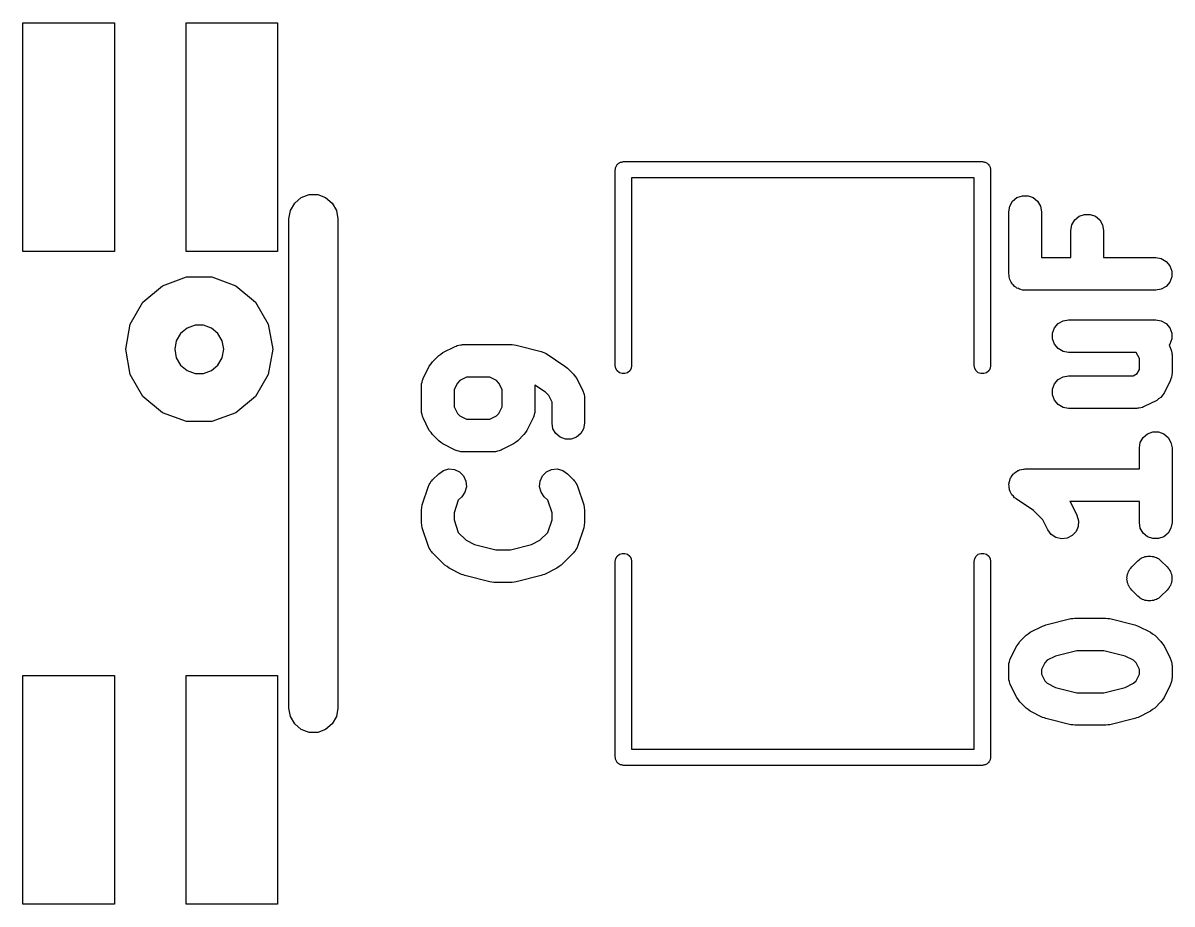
# Model space of a CAD drawing. Extents: x 51 to 137, y -158 to -25.
# Drawn here: x 109.75 to 118.7, y -97.17 to -90.31 of the extents above; entities that cross this region are included whole.
import ezdxf

# ---------------------------------------------------------------- set-up
doc = ezdxf.new("R2010")
doc.units = 0
doc.header["$MEASUREMENT"] = 0
doc.layers.add('BLACK', color=7, linetype='CONTINUOUS')

msp = doc.modelspace()

# ---------------------------------------------------------------- linework, layer by layer
at = {"layer": 'Black'}
for p, q in [((109.753, -92.0852), (109.753, -90.3072)), ((109.753, -90.3072), (110.465, -90.3072)), ((110.465, -90.3072), (110.465, -92.0852)), ((111.023, -92.0852), (111.023, -90.3072)), ((111.023, -90.3072), (111.735, -90.3072)), ((111.735, -90.3072), (111.735, -92.0852)), ((114.378, -91.4094), (114.383, -91.4058)), ((114.383, -91.4058), (114.386, -91.4016)), ((114.386, -91.4016), (114.391, -91.3988)), ((114.391, -91.3988), (114.395, -91.3952)), ((114.395, -91.3952), (114.4, -91.3933)), ((114.4, -91.3933), (114.405, -91.3905)), ((114.405, -91.3905), (114.411, -91.3896)), ((114.411, -91.3896), (114.416, -91.3877)), ((114.416, -91.3877), (114.422, -91.3877)), ((114.422, -91.3877), (114.427, -91.3867)), ((114.427, -91.3867), (117.221, -91.3867)), ((117.221, -91.3867), (117.226, -91.3877)), ((117.226, -91.3877), (117.232, -91.3877)), ((117.232, -91.3877), (117.237, -91.3896)), ((117.237, -91.3896), (117.243, -91.3905)), ((117.243, -91.3905), (117.248, -91.3933)), ((117.248, -91.3933), (117.253, -91.3952)), ((117.253, -91.3952), (117.257, -91.3988)), ((117.257, -91.3988), (117.262, -91.4016)), ((117.262, -91.4016), (117.265, -91.4058)), ((117.265, -91.4058), (117.27, -91.4094)), ((114.363, -91.4502), (114.364, -91.4447)), ((114.363, -92.9742), (114.363, -91.4502)), ((114.364, -91.4392), (114.366, -91.4339)), ((114.364, -91.4447), (114.364, -91.4392)), ((114.366, -91.4339), (114.367, -91.4285)), ((114.367, -91.4285), (114.37, -91.4237)), ((114.37, -91.4237), (114.372, -91.4184)), ((114.372, -91.4184), (114.376, -91.4142)), ((114.376, -91.4142), (114.378, -91.4094)), ((117.27, -91.4094), (117.272, -91.4142)), ((117.272, -91.4142), (117.276, -91.4184)), ((117.276, -91.4184), (117.278, -91.4237)), ((117.278, -91.4237), (117.281, -91.4285)), ((117.281, -91.4285), (117.282, -91.4339)), ((117.282, -91.4339), (117.284, -91.4392)), ((117.284, -91.4392), (117.284, -91.4447)), ((117.284, -91.4447), (117.284, -91.4502)), ((117.284, -91.4502), (117.284, -92.9742)), ((117.157, -91.5137), (114.49, -91.5137)), ((114.49, -91.5137), (114.49, -92.9742)), ((117.157, -92.9742), (117.157, -91.5137)), ((111.868, -91.7087), (111.919, -91.6662)), ((111.919, -91.6662), (111.981, -91.6436)), ((111.981, -91.6436), (112.047, -91.6436)), ((112.047, -91.6436), (112.109, -91.6662)), ((112.109, -91.6662), (112.16, -91.7087)), ((117.456, -91.6951), (117.49, -91.6668)), ((117.49, -91.6668), (117.532, -91.6517)), ((117.532, -91.6517), (117.576, -91.6517)), ((117.576, -91.6517), (117.617, -91.6668)), ((117.617, -91.6668), (117.651, -91.6951)), ((111.835, -91.766), (111.868, -91.7087)), ((112.16, -91.7087), (112.193, -91.766)), ((117.427, -91.7768), (117.434, -91.7333)), ((117.434, -91.7333), (117.456, -91.6951)), ((117.651, -91.6951), (117.673, -91.7333)), ((117.673, -91.7333), (117.681, -91.7768)), ((111.823, -91.8312), (111.835, -91.766)), ((111.823, -95.6412), (111.823, -91.8312)), ((112.193, -91.766), (112.204, -91.8312)), ((112.204, -91.8312), (112.204, -95.6412)), ((117.427, -92.2606), (117.427, -91.7768)), ((117.681, -91.7768), (117.681, -92.1336)), ((117.918, -91.8785), (117.94, -91.8403)), ((117.94, -91.8403), (117.974, -91.8119)), ((117.974, -91.8119), (118.015, -91.7968)), ((118.015, -91.7968), (118.059, -91.7968)), ((118.059, -91.7968), (118.101, -91.8119)), ((118.101, -91.8119), (118.135, -91.8403)), ((118.135, -91.8403), (118.157, -91.8785)), ((117.91, -91.9219), (117.918, -91.8785)), ((117.91, -92.1336), (117.91, -91.9219)), ((118.157, -91.8785), (118.164, -91.9219)), ((118.164, -91.9219), (118.164, -92.1336)), ((110.465, -92.0852), (109.753, -92.0852)), ((111.735, -92.0852), (111.023, -92.0852)), ((117.681, -92.1336), (117.91, -92.1336)), ((118.164, -92.1336), (118.57, -92.1336)), ((118.57, -92.1336), (118.613, -92.1412)), ((118.613, -92.1412), (118.651, -92.1633)), ((118.651, -92.1633), (118.68, -92.1971)), ((118.68, -92.1971), (118.695, -92.2385)), ((110.839, -92.3523), (111.026, -92.2844)), ((111.026, -92.2844), (111.224, -92.2844)), ((111.224, -92.2844), (111.411, -92.3523)), ((117.429, -92.2715), (117.427, -92.2606)), ((117.429, -92.2826), (117.429, -92.2715)), ((117.432, -92.2931), (117.429, -92.2826)), ((117.434, -92.304), (117.432, -92.2931)), ((118.695, -92.2826), (118.68, -92.3241)), ((118.695, -92.2385), (118.695, -92.2826)), ((110.687, -92.4798), (110.839, -92.3523)), ((111.411, -92.3523), (111.563, -92.4798)), ((117.44, -92.3136), (117.434, -92.304)), ((117.444, -92.3241), (117.44, -92.3136)), ((117.451, -92.3326), (117.444, -92.3241)), ((117.456, -92.3422), (117.451, -92.3326)), ((117.465, -92.3494), (117.456, -92.3422)), ((117.472, -92.3579), (117.465, -92.3494)), ((117.482, -92.3634), (117.472, -92.3579)), ((117.49, -92.3706), (117.482, -92.3634)), ((117.501, -92.3744), (117.49, -92.3706)), ((117.51, -92.3799), (117.501, -92.3744)), ((117.521, -92.3819), (117.51, -92.3799)), ((117.532, -92.3857), (117.521, -92.3819)), ((117.543, -92.3857), (117.532, -92.3857)), ((117.554, -92.3876), (117.543, -92.3857)), ((118.57, -92.3876), (117.554, -92.3876)), ((118.613, -92.3799), (118.57, -92.3876)), ((118.651, -92.3579), (118.613, -92.3799)), ((118.68, -92.3241), (118.651, -92.3579)), ((110.588, -92.6517), (110.687, -92.4798)), ((111.563, -92.4798), (111.662, -92.6517)), ((110.553, -92.8472), (110.588, -92.6517)), ((111.092, -92.6596), (111.03, -92.6822)), ((111.158, -92.6596), (111.092, -92.6596)), ((111.22, -92.6822), (111.158, -92.6596)), ((111.662, -92.6517), (111.697, -92.8472)), ((117.782, -92.6809), (117.811, -92.6471)), ((117.811, -92.6471), (117.849, -92.625)), ((117.849, -92.625), (117.892, -92.6174)), ((117.892, -92.6174), (118.57, -92.6174)), ((118.57, -92.6174), (118.613, -92.625)), ((118.613, -92.625), (118.651, -92.6471)), ((118.651, -92.6471), (118.68, -92.6809)), ((110.979, -92.7247), (110.946, -92.782)), ((111.03, -92.6822), (110.979, -92.7247)), ((111.271, -92.7247), (111.22, -92.6822)), ((111.304, -92.782), (111.271, -92.7247)), ((117.767, -92.7223), (117.782, -92.6809)), ((117.767, -92.7664), (117.767, -92.7223)), ((118.68, -92.6809), (118.695, -92.7223)), ((118.695, -92.7223), (118.695, -92.7664)), ((110.946, -92.782), (110.934, -92.8472)), ((111.316, -92.8472), (111.304, -92.782)), ((113.022, -92.8727), (113.118, -92.8243)), ((113.118, -92.8243), (113.125, -92.8222)), ((113.125, -92.8222), (113.132, -92.8186)), ((113.132, -92.8186), (113.146, -92.816)), ((113.146, -92.816), (113.161, -92.8117)), ((113.161, -92.8117), (113.168, -92.8122)), ((113.168, -92.8122), (113.175, -92.8109)), ((113.175, -92.8109), (113.562, -92.8109)), ((113.562, -92.8109), (113.577, -92.8136)), ((113.577, -92.8136), (113.593, -92.8147)), ((113.593, -92.8147), (113.787, -92.8631)), ((117.782, -92.8079), (117.767, -92.7664)), ((117.811, -92.8417), (117.782, -92.8079)), ((118.68, -92.8079), (118.674, -92.8145)), ((118.674, -92.8145), (118.683, -92.8327)), ((118.695, -92.7664), (118.68, -92.8079)), ((118.683, -92.8327), (118.685, -92.8398)), ((110.588, -93.0427), (110.553, -92.8472)), ((110.934, -92.8472), (110.946, -92.9124)), ((110.946, -92.9124), (110.979, -92.9697)), ((111.271, -92.9697), (111.304, -92.9124)), ((111.304, -92.9124), (111.316, -92.8472)), ((111.697, -92.8472), (111.662, -93.0427)), ((112.94, -92.9449), (112.989, -92.8965)), ((112.989, -92.8965), (113.005, -92.8848)), ((113.005, -92.8848), (113.022, -92.8727)), ((113.787, -92.8631), (113.806, -92.8719)), ((113.806, -92.8719), (113.826, -92.8806)), ((113.826, -92.8806), (113.971, -92.9774)), ((117.849, -92.8637), (117.811, -92.8417)), ((117.892, -92.8714), (117.849, -92.8637)), ((118.419, -92.8714), (117.892, -92.8714)), ((118.443, -92.9195), (118.419, -92.8714)), ((118.443, -93.0047), (118.443, -92.9195)), ((118.685, -92.8398), (118.689, -92.8461)), ((118.689, -92.8461), (118.692, -92.8608)), ((118.692, -92.8608), (118.696, -92.875)), ((118.696, -92.875), (118.695, -92.8823)), ((118.695, -92.8823), (118.697, -92.8895)), ((118.697, -92.8895), (118.697, -93.0347)), ((110.979, -92.9697), (111.03, -93.0122)), ((111.03, -93.0122), (111.092, -93.0348)), ((111.158, -93.0348), (111.22, -93.0122)), ((111.22, -93.0122), (111.271, -92.9697)), ((112.868, -93.0746), (112.916, -92.9779)), ((112.916, -92.9779), (112.929, -92.9616)), ((112.929, -92.9616), (112.94, -92.9449)), ((113.971, -92.9774), (113.98, -92.9861)), ((113.98, -92.9861), (113.991, -92.9933)), ((113.991, -92.9933), (114.039, -93.0416)), ((114.367, -92.9959), (114.363, -92.9742)), ((114.378, -93.015), (114.367, -92.9959)), ((114.395, -93.0292), (114.378, -93.015)), ((114.476, -93.015), (114.459, -93.0292)), ((114.487, -92.9959), (114.476, -93.015)), ((114.49, -92.9742), (114.487, -92.9959)), ((117.161, -92.9959), (117.157, -92.9742)), ((117.172, -93.015), (117.161, -92.9959)), ((117.189, -93.0292), (117.172, -93.015)), ((117.27, -93.015), (117.253, -93.0292)), ((117.281, -92.9959), (117.27, -93.015)), ((117.284, -92.9742), (117.281, -92.9959)), ((118.427, -93.0368), (118.443, -93.0047)), ((110.687, -93.2146), (110.588, -93.0427)), ((111.092, -93.0348), (111.158, -93.0348)), ((111.662, -93.0427), (111.563, -93.2146)), ((112.855, -93.1169), (112.86, -93.1027)), ((112.86, -93.1027), (112.862, -93.088)), ((112.862, -93.088), (112.866, -93.0817)), ((112.866, -93.0817), (112.868, -93.0746)), ((113.154, -93.0907), (113.134, -93.1099)), ((113.205, -93.0649), (113.154, -93.0907)), ((113.387, -93.0649), (113.205, -93.0649)), ((113.439, -93.0907), (113.387, -93.0649)), ((113.458, -93.1099), (113.439, -93.0907)), ((114.039, -93.0416), (114.051, -93.0583)), ((114.051, -93.0583), (114.063, -93.0746)), ((114.063, -93.0746), (114.111, -93.1714)), ((114.416, -93.0367), (114.395, -93.0292)), ((114.438, -93.0367), (114.416, -93.0367)), ((114.459, -93.0292), (114.438, -93.0367)), ((117.21, -93.0367), (117.189, -93.0292)), ((117.232, -93.0367), (117.21, -93.0367)), ((117.253, -93.0292), (117.232, -93.0367)), ((117.782, -93.1163), (117.811, -93.0825)), ((117.811, -93.0825), (117.849, -93.0605)), ((117.849, -93.0605), (117.892, -93.0528)), ((117.892, -93.0528), (118.394, -93.0528)), ((118.394, -93.0528), (118.427, -93.0368)), ((118.683, -93.0915), (118.635, -93.1882)), ((118.685, -93.0845), (118.683, -93.0915)), ((118.689, -93.0781), (118.685, -93.0845)), ((118.692, -93.0635), (118.689, -93.0781)), ((118.696, -93.0492), (118.692, -93.0635)), ((118.697, -93.0347), (118.695, -93.0419)), ((118.695, -93.0419), (118.696, -93.0492)), ((112.856, -93.1242), (112.855, -93.1169)), ((112.855, -93.1314), (112.856, -93.1242)), ((112.855, -93.325), (112.855, -93.1314)), ((113.134, -93.1099), (113.109, -93.1614)), ((113.109, -93.1614), (113.109, -93.295)), ((113.484, -93.1614), (113.458, -93.1099)), ((113.484, -93.295), (113.484, -93.1614)), ((113.82, -93.1817), (113.737, -93.1262)), ((113.737, -93.1262), (113.738, -93.1314)), ((113.738, -93.1314), (113.738, -93.325)), ((113.845, -93.2067), (113.82, -93.1817)), ((114.111, -93.1714), (114.113, -93.1784)), ((114.113, -93.1784), (114.117, -93.1848)), ((114.117, -93.1848), (114.12, -93.1994)), ((117.767, -93.1578), (117.782, -93.1163)), ((117.767, -93.2019), (117.767, -93.1578)), ((118.635, -93.1882), (118.624, -93.2032)), ((110.839, -93.3421), (110.687, -93.2146)), ((111.563, -93.2146), (111.411, -93.3421)), ((113.871, -93.2582), (113.845, -93.2067)), ((113.871, -93.4217), (113.871, -93.2582)), ((114.12, -93.1994), (114.124, -93.2137)), ((114.124, -93.2137), (114.123, -93.221)), ((114.123, -93.221), (114.125, -93.2282)), ((114.125, -93.2282), (114.125, -93.4217)), ((117.782, -93.2433), (117.767, -93.2019)), ((117.811, -93.2771), (117.782, -93.2433)), ((117.849, -93.2992), (117.811, -93.2771)), ((118.578, -93.245), (118.481, -93.2934)), ((118.593, -93.2339), (118.578, -93.245)), ((118.609, -93.2237), (118.593, -93.2339)), ((118.611, -93.2208), (118.609, -93.2237)), ((118.613, -93.2188), (118.611, -93.2208)), ((118.624, -93.2032), (118.613, -93.2188)), ((111.026, -93.41), (110.839, -93.3421)), ((111.411, -93.3421), (111.316, -93.3768)), ((112.856, -93.3322), (112.855, -93.325)), ((112.855, -93.3395), (112.856, -93.3322)), ((112.86, -93.3537), (112.855, -93.3395)), ((112.862, -93.3684), (112.86, -93.3537)), ((112.866, -93.3747), (112.862, -93.3684)), ((112.868, -93.3818), (112.866, -93.3747)), ((113.109, -93.295), (113.134, -93.3465)), ((113.134, -93.3465), (113.154, -93.3657)), ((113.154, -93.3657), (113.205, -93.3915)), ((113.387, -93.3915), (113.439, -93.3657)), ((113.439, -93.3657), (113.458, -93.3465)), ((113.458, -93.3465), (113.484, -93.295)), ((113.726, -93.3747), (113.724, -93.3818)), ((113.73, -93.3684), (113.726, -93.3747)), ((113.732, -93.3537), (113.73, -93.3684)), ((113.737, -93.3395), (113.732, -93.3537)), ((113.738, -93.325), (113.736, -93.3322)), ((113.736, -93.3322), (113.737, -93.3395)), ((117.892, -93.3068), (117.849, -93.2992)), ((118.424, -93.3068), (117.892, -93.3068)), ((118.432, -93.3055), (118.424, -93.3068)), ((118.439, -93.306), (118.432, -93.3055)), ((118.453, -93.3017), (118.439, -93.306)), ((118.468, -93.2992), (118.453, -93.3017)), ((118.474, -93.2955), (118.468, -93.2992)), ((118.481, -93.2934), (118.474, -93.2955)), ((111.224, -93.41), (111.026, -93.41)), ((111.316, -93.3768), (111.224, -93.41)), ((112.916, -93.4785), (112.868, -93.3818)), ((113.205, -93.3915), (113.387, -93.3915)), ((113.724, -93.3818), (113.676, -93.4785)), ((113.878, -93.4652), (113.871, -93.4217)), ((114.125, -93.4217), (114.117, -93.4652)), ((112.929, -93.4948), (112.916, -93.4785)), ((112.94, -93.5115), (112.929, -93.4948)), ((112.989, -93.5599), (112.94, -93.5115)), ((113.652, -93.5115), (113.604, -93.5599)), ((113.664, -93.4949), (113.652, -93.5115)), ((113.676, -93.4785), (113.664, -93.4949)), ((113.9, -93.5034), (113.878, -93.4652)), ((113.934, -93.5317), (113.9, -93.5034)), ((113.976, -93.5468), (113.934, -93.5317)), ((114.02, -93.5468), (113.976, -93.5468)), ((114.061, -93.5317), (114.02, -93.5468)), ((114.095, -93.5034), (114.061, -93.5317)), ((114.117, -93.4652), (114.095, -93.5034)), ((118.45, -93.5718), (118.472, -93.5336)), ((118.472, -93.5336), (118.506, -93.5053)), ((118.506, -93.5053), (118.548, -93.4902)), ((118.548, -93.4902), (118.592, -93.4902)), ((118.592, -93.4902), (118.633, -93.5053)), ((118.633, -93.5053), (118.667, -93.5336)), ((118.667, -93.5336), (118.689, -93.5718)), ((113.005, -93.5716), (112.989, -93.5599)), ((113.022, -93.5837), (113.005, -93.5716)), ((113.118, -93.6321), (113.022, -93.5837)), ((113.125, -93.6342), (113.118, -93.6321)), ((113.132, -93.6378), (113.125, -93.6342)), ((113.146, -93.6404), (113.132, -93.6378)), ((113.161, -93.6447), (113.146, -93.6404)), ((113.446, -93.6404), (113.432, -93.6447)), ((113.46, -93.6378), (113.446, -93.6404)), ((113.467, -93.6342), (113.46, -93.6378)), ((113.474, -93.6321), (113.467, -93.6342)), ((113.484, -93.6272), (113.474, -93.6321)), ((113.571, -93.5837), (113.484, -93.6272)), ((113.587, -93.5716), (113.571, -93.5837)), ((113.604, -93.5599), (113.587, -93.5716)), ((118.443, -93.6152), (118.45, -93.5718)), ((118.443, -93.7785), (118.443, -93.6152)), ((118.689, -93.5718), (118.697, -93.6152)), ((118.697, -93.6152), (118.697, -94.1958)), ((113.168, -93.6442), (113.161, -93.6447)), ((113.175, -93.6455), (113.168, -93.6442)), ((113.417, -93.6455), (113.175, -93.6455)), ((113.424, -93.6442), (113.417, -93.6455)), ((113.432, -93.6447), (113.424, -93.6442)), ((112.94, -93.8641), (112.989, -93.8157)), ((112.989, -93.8157), (113.025, -93.7904)), ((113.025, -93.7904), (113.067, -93.779)), ((113.067, -93.779), (113.111, -93.7829)), ((113.111, -93.7829), (113.151, -93.8015)), ((113.151, -93.8015), (113.182, -93.8327)), ((113.797, -93.8327), (113.828, -93.8015)), ((113.828, -93.8015), (113.868, -93.7829)), ((113.868, -93.7829), (113.912, -93.779)), ((113.912, -93.779), (113.955, -93.7904)), ((113.955, -93.7904), (113.991, -93.8157)), ((113.991, -93.8157), (114.039, -93.8641)), ((117.453, -93.8304), (117.462, -93.8178)), ((117.462, -93.8178), (117.467, -93.8136)), ((117.467, -93.8136), (117.472, -93.8082)), ((117.472, -93.8082), (117.485, -93.8007)), ((117.485, -93.8007), (117.497, -93.7917)), ((117.497, -93.7917), (117.504, -93.7897)), ((117.504, -93.7897), (117.51, -93.7862)), ((117.51, -93.7862), (117.525, -93.7836)), ((117.525, -93.7836), (117.54, -93.7793)), ((117.54, -93.7793), (117.547, -93.7798)), ((117.547, -93.7798), (117.554, -93.7785)), ((117.554, -93.7785), (118.443, -93.7785)), ((112.91, -93.9138), (112.913, -93.9073)), ((112.913, -93.9073), (112.915, -93.9002)), ((112.915, -93.9002), (112.923, -93.8881)), ((112.923, -93.8881), (112.931, -93.875)), ((112.931, -93.875), (112.936, -93.8701)), ((112.936, -93.8701), (112.94, -93.8641)), ((113.182, -93.8327), (113.201, -93.8727)), ((113.201, -93.8727), (113.205, -93.9166)), ((113.774, -93.9166), (113.778, -93.8727)), ((113.778, -93.8727), (113.797, -93.8327)), ((114.039, -93.8641), (114.043, -93.8701)), ((114.043, -93.8701), (114.049, -93.875)), ((114.049, -93.875), (114.056, -93.8881)), ((114.056, -93.8881), (114.064, -93.9002)), ((114.064, -93.9002), (114.066, -93.9073)), ((114.066, -93.9073), (114.07, -93.9138)), ((117.427, -93.8974), (117.429, -93.8905)), ((117.429, -93.9124), (117.427, -93.8974)), ((117.429, -93.8835), (117.434, -93.8692)), ((117.429, -93.8905), (117.429, -93.8835)), ((117.434, -93.8692), (117.437, -93.8545)), ((117.437, -93.8545), (117.441, -93.8486)), ((117.441, -93.8486), (117.444, -93.842)), ((117.444, -93.842), (117.453, -93.8304)), ((112.861, -94.0589), (112.91, -93.9138)), ((113.168, -93.9953), (113.141, -94.0225)), ((113.193, -93.9592), (113.168, -93.9953)), ((113.205, -93.9166), (113.193, -93.9592)), ((113.786, -93.9592), (113.774, -93.9166)), ((113.811, -93.9953), (113.786, -93.9592)), ((113.838, -94.0225), (113.811, -93.9953)), ((114.07, -93.9138), (114.118, -94.0589)), ((117.429, -93.9276), (117.429, -93.9124)), ((117.431, -93.9342), (117.429, -93.9276)), ((117.432, -93.9412), (117.431, -93.9342)), ((117.438, -93.9548), (117.432, -93.9412)), ((117.444, -93.969), (117.438, -93.9548)), ((117.448, -93.9744), (117.444, -93.969)), ((117.451, -93.9807), (117.448, -93.9744)), ((117.462, -93.9912), (117.451, -93.9807)), ((117.472, -94.0028), (117.462, -93.9912)), ((112.855, -94.0991), (112.858, -94.079)), ((112.858, -94.079), (112.861, -94.0589)), ((113.141, -94.0225), (113.109, -94.1197)), ((113.871, -94.1197), (113.838, -94.0225)), ((114.118, -94.0589), (114.121, -94.079)), ((114.121, -94.079), (114.125, -94.0991)), ((117.478, -94.0063), (117.472, -94.0028)), ((117.483, -94.0112), (117.478, -94.0063)), ((117.618, -94.101), (117.483, -94.0112)), ((118.443, -94.0325), (117.902, -94.0325)), ((117.902, -94.0325), (117.909, -94.0423)), ((117.909, -94.0423), (117.957, -94.139)), ((118.443, -94.1958), (118.443, -94.0325)), ((112.855, -94.1958), (112.855, -94.0991)), ((113.109, -94.1197), (113.109, -94.1752)), ((113.109, -94.1752), (113.141, -94.2724)), ((113.838, -94.2724), (113.871, -94.1752)), ((113.871, -94.1752), (113.871, -94.1197)), ((114.125, -94.0991), (114.125, -94.1958)), ((117.691, -94.1743), (117.618, -94.101)), ((117.73, -94.2526), (117.691, -94.1743)), ((117.957, -94.139), (117.97, -94.1813)), ((112.858, -94.2158), (112.855, -94.1958)), ((112.861, -94.236), (112.858, -94.2158)), ((112.91, -94.3811), (112.861, -94.236)), ((114.118, -94.236), (114.07, -94.3811)), ((114.121, -94.2158), (114.118, -94.236)), ((114.125, -94.1958), (114.121, -94.2158)), ((117.757, -94.288), (117.73, -94.2526)), ((117.95, -94.2658), (117.92, -94.2978)), ((117.967, -94.2253), (117.95, -94.2658)), ((117.97, -94.1813), (117.967, -94.2253)), ((118.45, -94.2393), (118.443, -94.1958)), ((118.472, -94.2775), (118.45, -94.2393)), ((118.689, -94.2393), (118.667, -94.2775)), ((118.697, -94.1958), (118.689, -94.2393)), ((113.141, -94.2724), (113.202, -94.3333)), ((113.202, -94.3333), (113.268, -94.3663)), ((113.711, -94.3663), (113.777, -94.3333)), ((113.777, -94.3333), (113.838, -94.2724)), ((117.793, -94.3123), (117.757, -94.288)), ((117.836, -94.3226), (117.793, -94.3123)), ((117.88, -94.3175), (117.836, -94.3226)), ((117.92, -94.2978), (117.88, -94.3175)), ((118.506, -94.3058), (118.472, -94.2775)), ((118.548, -94.3209), (118.506, -94.3058)), ((118.592, -94.3209), (118.548, -94.3209)), ((118.633, -94.3058), (118.592, -94.3209)), ((118.667, -94.2775), (118.633, -94.3058)), ((112.913, -94.3876), (112.91, -94.3811)), ((112.915, -94.3946), (112.913, -94.3876)), ((112.923, -94.4068), (112.915, -94.3946)), ((112.931, -94.4199), (112.923, -94.4068)), ((112.936, -94.4248), (112.931, -94.4199)), ((112.94, -94.4308), (112.936, -94.4248)), ((113.037, -94.5275), (112.94, -94.4308)), ((113.268, -94.3663), (113.433, -94.4075)), ((113.433, -94.4075), (113.547, -94.4075)), ((113.547, -94.4075), (113.711, -94.3663)), ((114.039, -94.4308), (113.942, -94.5275)), ((114.043, -94.4248), (114.039, -94.4308)), ((114.049, -94.4199), (114.043, -94.4248)), ((114.056, -94.4068), (114.049, -94.4199)), ((114.064, -94.3946), (114.056, -94.4068)), ((114.066, -94.3876), (114.064, -94.3946)), ((114.07, -94.3811), (114.066, -94.3876)), ((114.378, -94.4574), (114.395, -94.4432)), ((114.395, -94.4432), (114.416, -94.4357)), ((114.416, -94.4357), (114.438, -94.4357)), ((114.438, -94.4357), (114.459, -94.4432)), ((114.459, -94.4432), (114.476, -94.4574)), ((117.172, -94.4574), (117.189, -94.4432)), ((117.189, -94.4432), (117.21, -94.4357)), ((117.21, -94.4357), (117.232, -94.4357)), ((117.232, -94.4357), (117.253, -94.4432)), ((117.253, -94.4432), (117.27, -94.4574)), ((113.054, -94.5392), (113.037, -94.5275)), ((113.942, -94.5275), (113.926, -94.5392)), ((114.363, -94.4982), (114.367, -94.4765)), ((114.363, -96.0222), (114.363, -94.4982)), ((114.367, -94.4765), (114.378, -94.4574)), ((114.476, -94.4574), (114.487, -94.4765)), ((114.487, -94.4765), (114.49, -94.4982)), ((114.49, -94.4982), (114.49, -95.9587)), ((117.157, -94.4982), (117.161, -94.4765)), ((117.157, -95.9587), (117.157, -94.4982)), ((117.161, -94.4765), (117.172, -94.4574)), ((117.27, -94.4574), (117.281, -94.4765)), ((117.281, -94.4765), (117.284, -94.4982)), ((117.284, -94.4982), (117.284, -96.0222)), ((118.383, -94.5414), (118.431, -94.4931)), ((118.431, -94.4931), (118.441, -94.4867)), ((118.441, -94.4867), (118.448, -94.4788)), ((118.448, -94.4788), (118.458, -94.4741)), ((118.458, -94.4741), (118.468, -94.4678)), ((118.468, -94.4678), (118.478, -94.4649)), ((118.478, -94.4649), (118.488, -94.4602)), ((118.488, -94.4602), (118.499, -94.4592)), ((118.499, -94.4592), (118.51, -94.4563)), ((118.51, -94.4563), (118.521, -94.4573)), ((118.521, -94.4573), (118.532, -94.4563)), ((118.532, -94.4563), (118.543, -94.4592)), ((118.543, -94.4592), (118.554, -94.4602)), ((118.554, -94.4602), (118.564, -94.4649)), ((118.564, -94.4649), (118.575, -94.4678)), ((118.575, -94.4678), (118.584, -94.4741)), ((118.584, -94.4741), (118.594, -94.4788)), ((118.594, -94.4788), (118.602, -94.4867)), ((118.602, -94.4867), (118.611, -94.4931)), ((118.611, -94.4931), (118.659, -94.5414)), ((113.07, -94.5513), (113.054, -94.5392)), ((113.167, -94.5997), (113.07, -94.5513)), ((113.18, -94.6037), (113.167, -94.5997)), ((113.193, -94.6093), (113.18, -94.6037)), ((113.386, -94.6577), (113.193, -94.6093)), ((113.787, -94.6093), (113.593, -94.6577)), ((113.799, -94.6037), (113.787, -94.6093)), ((113.813, -94.5997), (113.799, -94.6037)), ((113.909, -94.5513), (113.813, -94.5997)), ((113.926, -94.5392), (113.909, -94.5513)), ((118.346, -94.6202), (118.348, -94.6148)), ((118.347, -94.6312), (118.346, -94.6202)), ((118.348, -94.6092), (118.35, -94.6039)), ((118.348, -94.6148), (118.348, -94.6092)), ((118.35, -94.5984), (118.355, -94.5883)), ((118.35, -94.6039), (118.35, -94.5984)), ((118.355, -94.5883), (118.358, -94.5776)), ((118.358, -94.5776), (118.361, -94.573)), ((118.361, -94.573), (118.363, -94.5677)), ((118.363, -94.5677), (118.366, -94.5635)), ((118.366, -94.5635), (118.369, -94.5584)), ((118.369, -94.5584), (118.377, -94.5505)), ((118.377, -94.5505), (118.383, -94.5414)), ((118.659, -94.5414), (118.666, -94.5505)), ((118.666, -94.5505), (118.674, -94.5584)), ((118.674, -94.5584), (118.676, -94.5635)), ((118.676, -94.5635), (118.68, -94.5677)), ((118.68, -94.5677), (118.682, -94.573)), ((118.682, -94.573), (118.685, -94.5776)), ((118.685, -94.5776), (118.688, -94.5883)), ((118.688, -94.5883), (118.692, -94.5984)), ((118.692, -94.5984), (118.693, -94.6039)), ((118.693, -94.6039), (118.695, -94.6092)), ((118.695, -94.6092), (118.695, -94.6148)), ((118.695, -94.6148), (118.696, -94.6202)), ((118.696, -94.6202), (118.695, -94.6312)), ((113.402, -94.6588), (113.386, -94.6577)), ((113.417, -94.6615), (113.402, -94.6588)), ((113.562, -94.6615), (113.417, -94.6615)), ((113.577, -94.6588), (113.562, -94.6615)), ((113.593, -94.6577), (113.577, -94.6588)), ((118.346, -94.6423), (118.347, -94.6312)), ((118.348, -94.6477), (118.346, -94.6423)), ((118.348, -94.6533), (118.348, -94.6477)), ((118.35, -94.6586), (118.348, -94.6533)), ((118.35, -94.6641), (118.35, -94.6586)), ((118.355, -94.6742), (118.35, -94.6641)), ((118.358, -94.6849), (118.355, -94.6742)), ((118.361, -94.6895), (118.358, -94.6849)), ((118.363, -94.6947), (118.361, -94.6895)), ((118.366, -94.699), (118.363, -94.6947)), ((118.369, -94.7041), (118.366, -94.699)), ((118.377, -94.7119), (118.369, -94.7041)), ((118.383, -94.721), (118.377, -94.7119)), ((118.666, -94.7119), (118.659, -94.721)), ((118.674, -94.7041), (118.666, -94.7119)), ((118.676, -94.699), (118.674, -94.7041)), ((118.68, -94.6947), (118.676, -94.699)), ((118.682, -94.6895), (118.68, -94.6947)), ((118.685, -94.6849), (118.682, -94.6895)), ((118.688, -94.6742), (118.685, -94.6849)), ((118.692, -94.6641), (118.688, -94.6742)), ((118.693, -94.6586), (118.692, -94.6641)), ((118.695, -94.6533), (118.693, -94.6586)), ((118.695, -94.6312), (118.696, -94.6423)), ((118.696, -94.6423), (118.695, -94.6477)), ((118.695, -94.6477), (118.695, -94.6533)), ((118.431, -94.7694), (118.383, -94.721)), ((118.441, -94.7758), (118.431, -94.7694)), ((118.448, -94.7837), (118.441, -94.7758)), ((118.458, -94.7884), (118.448, -94.7837)), ((118.468, -94.7947), (118.458, -94.7884)), ((118.478, -94.7976), (118.468, -94.7947)), ((118.488, -94.8023), (118.478, -94.7976)), ((118.499, -94.8033), (118.488, -94.8023)), ((118.51, -94.8061), (118.499, -94.8033)), ((118.521, -94.8052), (118.51, -94.8061)), ((118.532, -94.8061), (118.521, -94.8052)), ((118.543, -94.8033), (118.532, -94.8061)), ((118.554, -94.8023), (118.543, -94.8033)), ((118.564, -94.7976), (118.554, -94.8023)), ((118.575, -94.7947), (118.564, -94.7976)), ((118.584, -94.7884), (118.575, -94.7947)), ((118.594, -94.7837), (118.584, -94.7884)), ((118.602, -94.7758), (118.594, -94.7837)), ((118.611, -94.7694), (118.602, -94.7758)), ((118.659, -94.721), (118.611, -94.7694)), ((117.716, -94.9918), (117.91, -94.9435)), ((117.91, -94.9435), (117.925, -94.9424)), ((117.925, -94.9424), (117.941, -94.9397)), ((117.941, -94.9397), (118.183, -94.9397)), ((118.183, -94.9397), (118.198, -94.9424)), ((118.198, -94.9424), (118.213, -94.9435)), ((118.213, -94.9435), (118.407, -94.9918)), ((117.512, -95.122), (117.561, -95.0736)), ((117.561, -95.0736), (117.577, -95.062)), ((117.577, -95.062), (117.594, -95.0498)), ((117.594, -95.0498), (117.69, -95.0015)), ((117.69, -95.0015), (117.704, -94.9975)), ((117.704, -94.9975), (117.716, -94.9918)), ((118.407, -94.9918), (118.42, -94.9975)), ((118.42, -94.9975), (118.433, -95.0015)), ((118.433, -95.0015), (118.53, -95.0498)), ((118.53, -95.0498), (118.546, -95.062)), ((118.546, -95.062), (118.563, -95.0736)), ((118.563, -95.0736), (118.611, -95.122)), ((117.44, -95.2518), (117.488, -95.155)), ((117.488, -95.155), (117.501, -95.1387)), ((117.501, -95.1387), (117.512, -95.122)), ((118.611, -95.122), (118.623, -95.1387)), ((118.623, -95.1387), (118.635, -95.155)), ((118.635, -95.155), (118.683, -95.2518)), ((117.438, -95.2588), (117.44, -95.2518)), ((117.791, -95.2349), (117.726, -95.2678)), ((117.956, -95.1937), (117.791, -95.2349)), ((118.167, -95.1937), (117.956, -95.1937)), ((118.332, -95.2349), (118.167, -95.1937)), ((118.398, -95.2678), (118.332, -95.2349)), ((118.683, -95.2518), (118.685, -95.2588)), ((117.427, -95.2941), (117.432, -95.2798)), ((117.428, -95.3014), (117.427, -95.2941)), ((117.427, -95.3086), (117.428, -95.3014)), ((117.427, -95.4053), (117.427, -95.3086)), ((117.432, -95.2798), (117.434, -95.2651)), ((117.434, -95.2651), (117.438, -95.2588)), ((117.706, -95.2871), (117.681, -95.3386)), ((117.681, -95.3386), (117.681, -95.3754)), ((117.726, -95.2678), (117.706, -95.2871)), ((118.417, -95.2871), (118.398, -95.2678)), ((118.443, -95.3386), (118.417, -95.2871)), ((118.443, -95.3754), (118.443, -95.3386)), ((118.685, -95.2588), (118.689, -95.2651)), ((118.689, -95.2651), (118.692, -95.2798)), ((118.692, -95.2798), (118.696, -95.2941)), ((118.696, -95.2941), (118.695, -95.3014)), ((118.695, -95.3014), (118.697, -95.3086)), ((118.697, -95.3086), (118.697, -95.4053)), ((109.753, -97.1652), (109.753, -95.3872)), ((109.753, -95.3872), (110.465, -95.3872)), ((110.465, -95.3872), (110.465, -97.1652)), ((111.023, -97.1652), (111.023, -95.3872)), ((111.023, -95.3872), (111.735, -95.3872)), ((111.735, -95.3872), (111.735, -97.1652)), ((117.428, -95.4126), (117.427, -95.4053)), ((117.427, -95.4199), (117.428, -95.4126)), ((117.432, -95.4341), (117.427, -95.4199)), ((117.681, -95.3754), (117.706, -95.4269)), ((117.706, -95.4269), (117.726, -95.4461)), ((118.398, -95.4461), (118.417, -95.4269)), ((118.417, -95.4269), (118.443, -95.3754)), ((118.696, -95.4199), (118.692, -95.4341)), ((118.697, -95.4053), (118.695, -95.4126)), ((118.695, -95.4126), (118.696, -95.4199)), ((117.434, -95.4488), (117.432, -95.4341)), ((117.438, -95.4551), (117.434, -95.4488)), ((117.44, -95.4621), (117.438, -95.4551)), ((117.488, -95.5589), (117.44, -95.4621)), ((117.726, -95.4461), (117.791, -95.479)), ((117.791, -95.479), (117.956, -95.5202)), ((117.956, -95.5202), (118.167, -95.5202)), ((118.167, -95.5202), (118.332, -95.479)), ((118.332, -95.479), (118.398, -95.4461)), ((118.683, -95.4621), (118.635, -95.5589)), ((118.685, -95.4551), (118.683, -95.4621)), ((118.689, -95.4488), (118.685, -95.4551)), ((118.692, -95.4341), (118.689, -95.4488)), ((117.501, -95.5752), (117.488, -95.5589)), ((117.512, -95.5919), (117.501, -95.5752)), ((117.561, -95.6403), (117.512, -95.5919)), ((118.611, -95.5919), (118.563, -95.6403)), ((118.623, -95.5752), (118.611, -95.5919)), ((118.635, -95.5589), (118.623, -95.5752)), ((111.835, -95.7064), (111.823, -95.6412)), ((112.204, -95.6412), (112.193, -95.7064)), ((117.577, -95.652), (117.561, -95.6403)), ((117.594, -95.6641), (117.577, -95.652)), ((117.69, -95.7125), (117.594, -95.6641)), ((118.53, -95.6641), (118.433, -95.7125)), ((118.546, -95.652), (118.53, -95.6641)), ((118.563, -95.6403), (118.546, -95.652)), ((111.868, -95.7637), (111.835, -95.7064)), ((111.919, -95.8062), (111.868, -95.7637)), ((112.16, -95.7637), (112.109, -95.8062)), ((112.193, -95.7064), (112.16, -95.7637)), ((117.704, -95.7164), (117.69, -95.7125)), ((117.716, -95.7221), (117.704, -95.7164)), ((117.91, -95.7705), (117.716, -95.7221)), ((117.925, -95.7715), (117.91, -95.7705)), ((117.941, -95.7742), (117.925, -95.7715)), ((118.183, -95.7742), (117.941, -95.7742)), ((118.198, -95.7715), (118.183, -95.7742)), ((118.213, -95.7705), (118.198, -95.7715)), ((118.407, -95.7221), (118.213, -95.7705)), ((118.42, -95.7164), (118.407, -95.7221)), ((118.433, -95.7125), (118.42, -95.7164)), ((111.981, -95.8288), (111.919, -95.8062)), ((112.047, -95.8288), (111.981, -95.8288)), ((112.109, -95.8062), (112.047, -95.8288)), ((114.49, -95.9587), (117.157, -95.9587)), ((114.364, -96.0277), (114.363, -96.0222)), ((114.364, -96.0332), (114.364, -96.0277)), ((114.366, -96.0384), (114.364, -96.0332)), ((114.367, -96.0439), (114.366, -96.0384)), ((114.37, -96.0487), (114.367, -96.0439)), ((114.372, -96.054), (114.37, -96.0487)), ((114.376, -96.0582), (114.372, -96.054)), ((114.378, -96.063), (114.376, -96.0582)), ((117.272, -96.0582), (117.27, -96.063)), ((117.276, -96.054), (117.272, -96.0582)), ((117.278, -96.0487), (117.276, -96.054)), ((117.281, -96.0439), (117.278, -96.0487)), ((117.282, -96.0384), (117.281, -96.0439)), ((117.284, -96.0332), (117.282, -96.0384)), ((117.284, -96.0222), (117.284, -96.0277)), ((117.284, -96.0277), (117.284, -96.0332)), ((114.383, -96.0666), (114.378, -96.063)), ((114.386, -96.0708), (114.383, -96.0666)), ((114.391, -96.0736), (114.386, -96.0708)), ((114.395, -96.0772), (114.391, -96.0736)), ((114.4, -96.0791), (114.395, -96.0772)), ((114.405, -96.0819), (114.4, -96.0791)), ((114.411, -96.0828), (114.405, -96.0819)), ((114.416, -96.0847), (114.411, -96.0828)), ((114.422, -96.0847), (114.416, -96.0847)), ((114.427, -96.0857), (114.422, -96.0847)), ((117.221, -96.0857), (114.427, -96.0857)), ((117.226, -96.0847), (117.221, -96.0857)), ((117.232, -96.0847), (117.226, -96.0847)), ((117.237, -96.0828), (117.232, -96.0847)), ((117.243, -96.0819), (117.237, -96.0828)), ((117.248, -96.0791), (117.243, -96.0819)), ((117.253, -96.0772), (117.248, -96.0791)), ((117.257, -96.0736), (117.253, -96.0772)), ((117.262, -96.0708), (117.257, -96.0736)), ((117.265, -96.0666), (117.262, -96.0708)), ((117.27, -96.063), (117.265, -96.0666)), ((110.465, -97.1652), (109.753, -97.1652)), ((111.735, -97.1652), (111.023, -97.1652))]:
    msp.add_line(p, q, dxfattribs=at)

doc.saveas('drawing.dxf')
